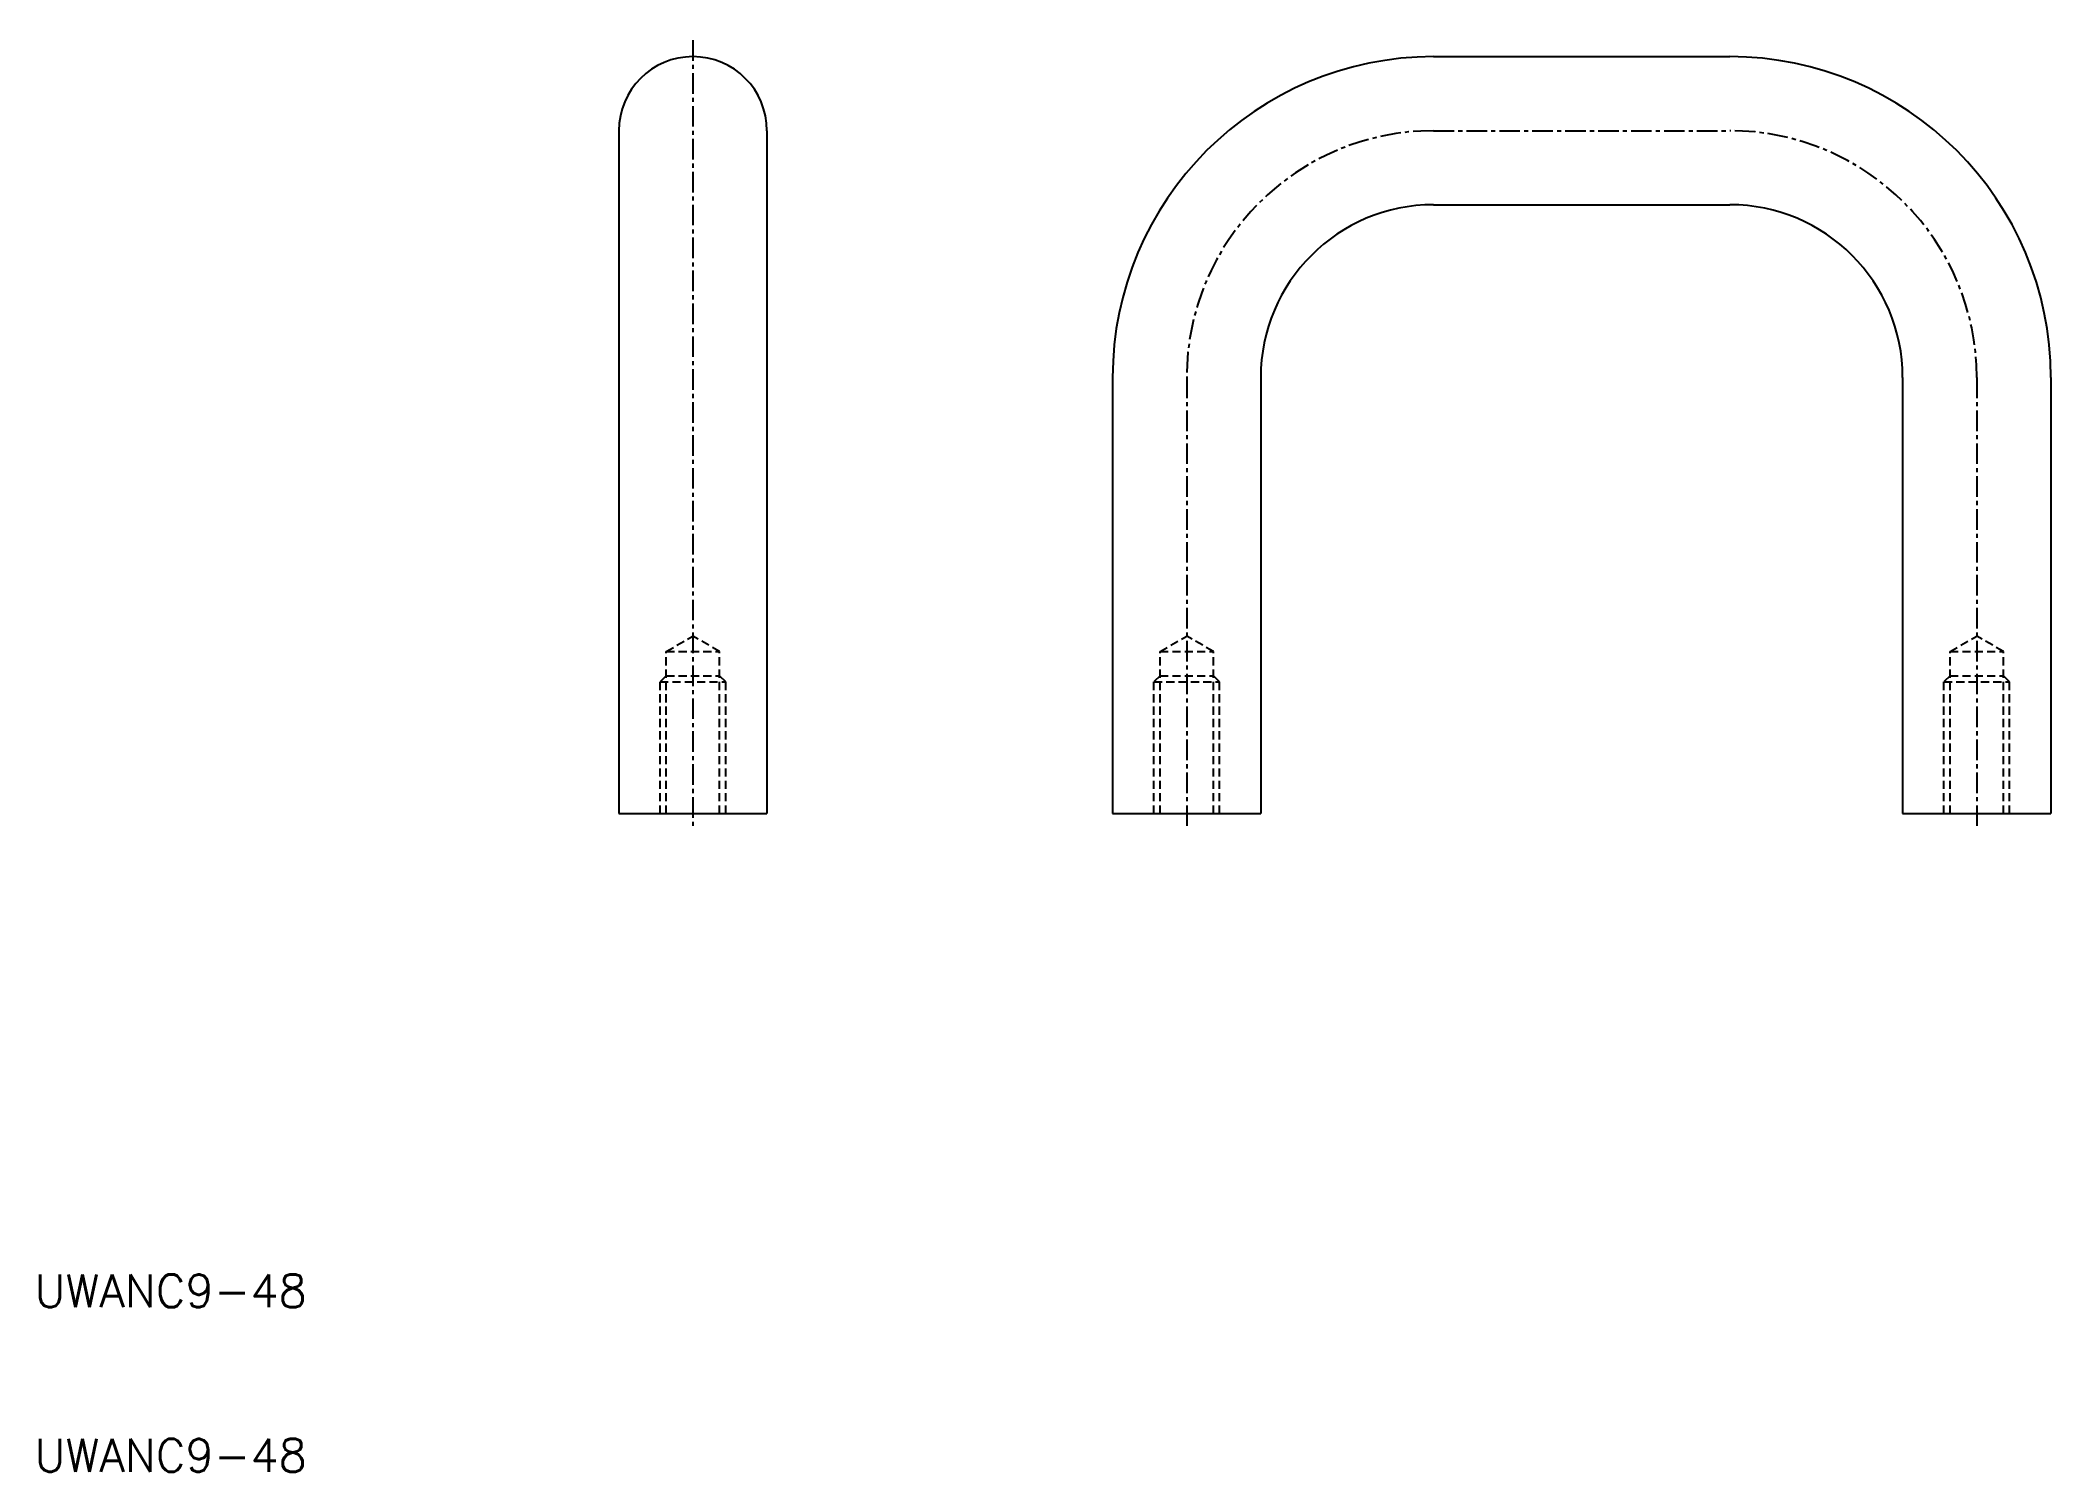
# Model space of a CAD drawing. Extents: x -20 to 102, y 10 to 97.
import ezdxf

# ---------------------------------------------------------------- set-up
doc = ezdxf.new("R2010")
doc.units = 0
doc.linetypes.add('CENTER', pattern=[2, 1.25, -0.25, 0.25, -0.25])
doc.linetypes.add('DASHED', pattern=[0.75, 0.5, -0.25])
doc.layers.get('0').update_dxf_attribs({"linetype": 'CONTINUOUS'})
doc.layers.add('CENTER', color=1, linetype='CENTER')
doc.styles.get("Standard").update_dxf_attribs({"font": 'txt.shx'})

msp = doc.modelspace()

# ---------------------------------------------------------------- linework, layer by layer
at = {"color": 7, "linetype": 'CONTINUOUS'}
for p, q in [((65, 96), (83, 96)), ((15.5, 91.5), (15.5, 50)), ((24.5, 91.5), (24.5, 50)), ((65, 87), (83, 87)), ((45.5, 76.5), (45.5, 50)), ((54.5, 76.5), (54.5, 50)), ((93.5, 76.5), (93.5, 50)), ((102.5, 76.5), (102.5, 50)), ((15.5, 50), (24.5, 50)), ((45.5, 50), (54.5, 50)), ((93.5, 50), (102.5, 50))]:
    msp.add_line(p, q, dxfattribs=at)
at = {"color": 3, "linetype": 'DASHED'}
for p, q in [((18.38, 59.85), (20, 60.79)), ((21.62, 59.85), (20, 60.79)), ((48.38, 59.85), (50, 60.79)), ((51.62, 59.85), (50, 60.79)), ((96.38, 59.85), (98, 60.79)), ((99.62, 59.85), (98, 60.79)), ((18.38, 50), (18.38, 59.85)), ((18.38, 59.85), (21.62, 59.85)), ((21.62, 50), (21.62, 59.85)), ((48.38, 50), (48.38, 59.85)), ((48.38, 59.85), (51.62, 59.85)), ((51.62, 50), (51.62, 59.85)), ((96.38, 50), (96.38, 59.85)), ((96.38, 59.85), (99.62, 59.85)), ((99.62, 50), (99.62, 59.85)), ((18.38, 58.38), (18, 58)), ((18, 58), (22, 58)), ((18, 50), (18, 58)), ((18.38, 58.38), (21.62, 58.38)), ((21.62, 58.38), (22, 58)), ((22, 50), (22, 58)), ((48.38, 58.38), (48, 58)), ((48, 58), (52, 58)), ((48, 50), (48, 58)), ((48.38, 58.38), (51.62, 58.38)), ((51.62, 58.38), (52, 58)), ((52, 50), (52, 58)), ((96.38, 58.38), (96, 58)), ((96, 58), (100, 58)), ((96, 50), (96, 58)), ((96.38, 58.38), (99.62, 58.38)), ((99.62, 58.38), (100, 58)), ((100, 50), (100, 58))]:
    msp.add_line(p, q, dxfattribs=at)
at = {"color": 7, "linetype": 'CONTINUOUS'}
for centre, radius, start, end in [((20, 91.5), 4.5, 0, 180), ((65, 76.5), 19.5, 90, 180), ((83, 76.5), 19.5, 0, 90), ((65, 76.5), 10.5, 90, 180), ((83, 76.5), 10.5, 0, 90)]:
    msp.add_arc(centre, radius, start, end, dxfattribs=at)
at = {"layer": 'CENTER', "color": 1, "linetype": 'CENTER'}
for p, q in [((20, 97), (20, 49)), ((65, 91.5), (83, 91.5)), ((50, 76.5), (50, 49)), ((98, 76.5), (98, 49))]:
    msp.add_line(p, q, dxfattribs=at)
for centre, start, end in [((65, 76.5), 90, 180), ((83, 76.5), 0, 90)]:
    msp.add_arc(centre, 15, start, end, dxfattribs=at)

# ---------------------------------------------------------------- texts
at = {"color": 7, "linetype": 'CONTINUOUS'}
for p in [(-20, 20), (-20, 10)]:
    msp.add_text('UWANC9-48', height=2, dxfattribs=at).set_placement(p)

doc.saveas('drawing.dxf')
